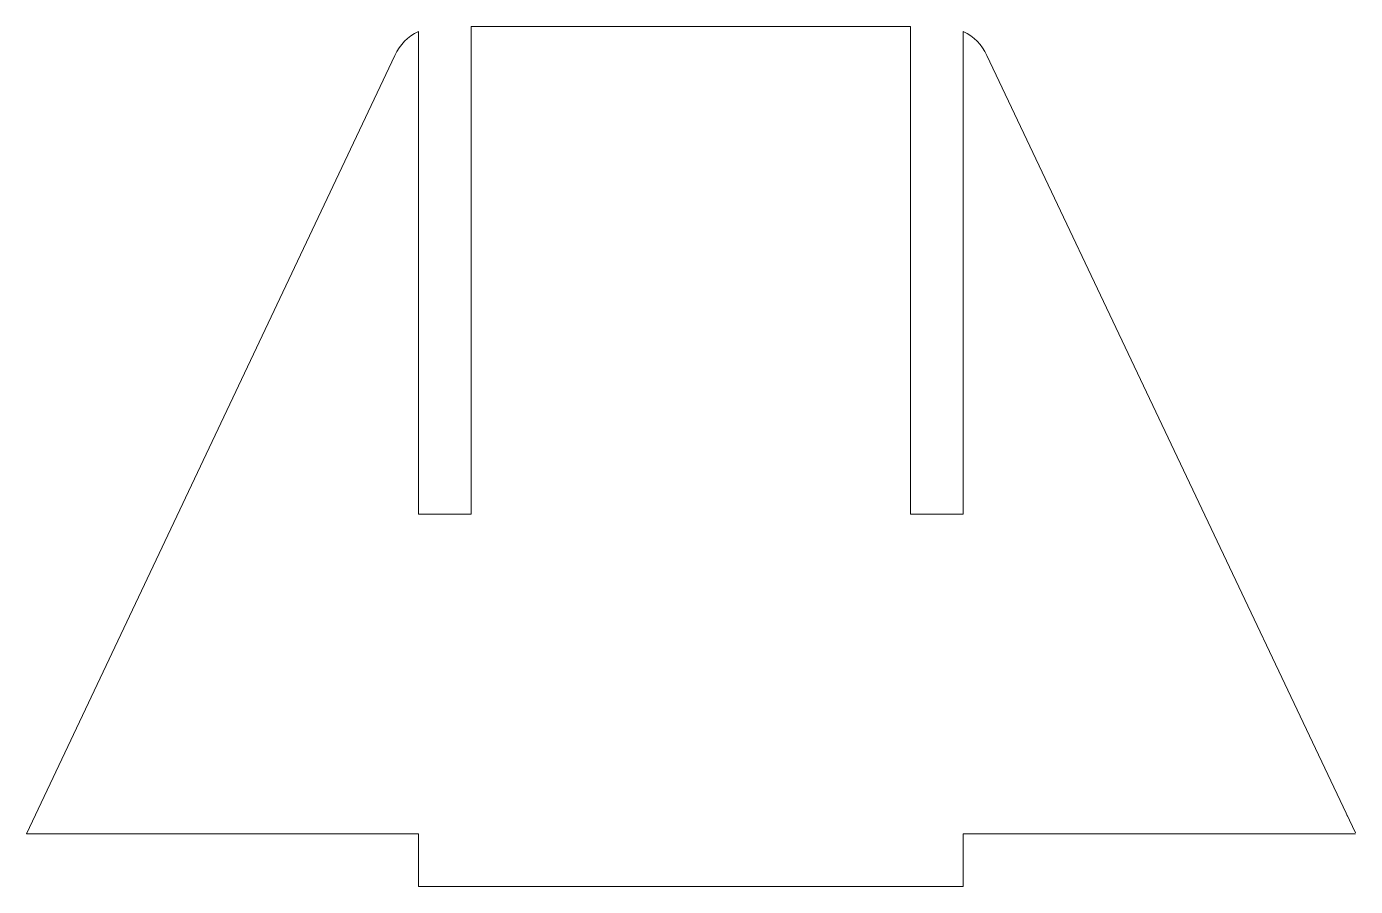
# Model space of a CAD drawing. Header units: millimetres. Extents: x -37.5 to 38.2, y -24.6 to 24.4.
import ezdxf

# ---------------------------------------------------------------- set-up
doc = ezdxf.new("R2010")
doc.units = ezdxf.units.MM
doc.header["$MEASUREMENT"] = 0
doc.layers.add('Layer 1', color=7, linetype='Continuous')

msp = doc.modelspace()

# ---------------------------------------------------------------- linework, layer by layer
at = {"layer": 'Layer 1', "lineweight": 15}
for points in [[(-12.1683, -3.3866), (-12.1683, -3.3866), (-12.1683, 24.3919), (-12.1683, 24.3919)], [(12.8531, 24.3919), (12.8531, 24.3919), (-12.1683, 24.3919), (-12.1683, 24.3919)], [(12.8531, -3.3866), (12.8531, -3.3866), (12.8531, 24.3919), (12.8531, 24.3919)], [(-15.1683, 24.1142), (-15.8019, 23.7974), (-16.2139, 23.3942), (-16.5205, 22.7424)], [(-15.1683, -3.3866), (-15.1683, -3.3866), (-15.1683, 24.1142), (-15.1683, 24.1142)], [(17.2146, 22.7424), (16.908, 23.3943), (16.5045, 23.7972), (15.8531, 24.1142)], [(15.8531, -3.3866), (15.8531, -3.3866), (15.8531, 24.1142), (15.8531, 24.1142)], [(-16.5205, 22.7424), (-16.5205, 22.7424), (-37.4986, -21.5947), (-37.4986, -21.5947)], [(38.205, -21.5385), (38.205, -21.5385), (17.2146, 22.7424), (17.2146, 22.7424)], [(-12.1683, -3.3866), (-12.1683, -3.3866), (-15.1683, -3.3866), (-15.1683, -3.3866)], [(15.8531, -3.3866), (15.8531, -3.3866), (12.8531, -3.3866), (12.8531, -3.3866)], [(-36.962, -20.4605), (-36.981, -20.5096), (-37.0002, -20.5562), (-37.0199, -20.6052)], [(37.7515, -20.6052), (37.7329, -20.5562), (37.7136, -20.5096), (37.694, -20.4605)], [(-37.4986, -21.5947), (-37.4986, -21.5947), (-15.1683, -21.5947), (-15.1683, -21.5947)], [(-15.1683, -24.5947), (-15.1683, -24.5947), (-15.1683, -21.5947), (-15.1683, -21.5947)], [(15.8531, -21.5947), (15.8531, -21.5947), (38.205, -21.5947), (38.205, -21.5947)], [(15.8531, -24.5947), (15.8531, -24.5947), (15.8531, -21.5947), (15.8531, -21.5947)], [(-15.1683, -24.5947), (-15.1683, -24.5947), (15.8531, -24.5947), (15.8531, -24.5947)]]:
    msp.add_open_spline(points, degree=3, dxfattribs=at)

doc.saveas('drawing.dxf')
